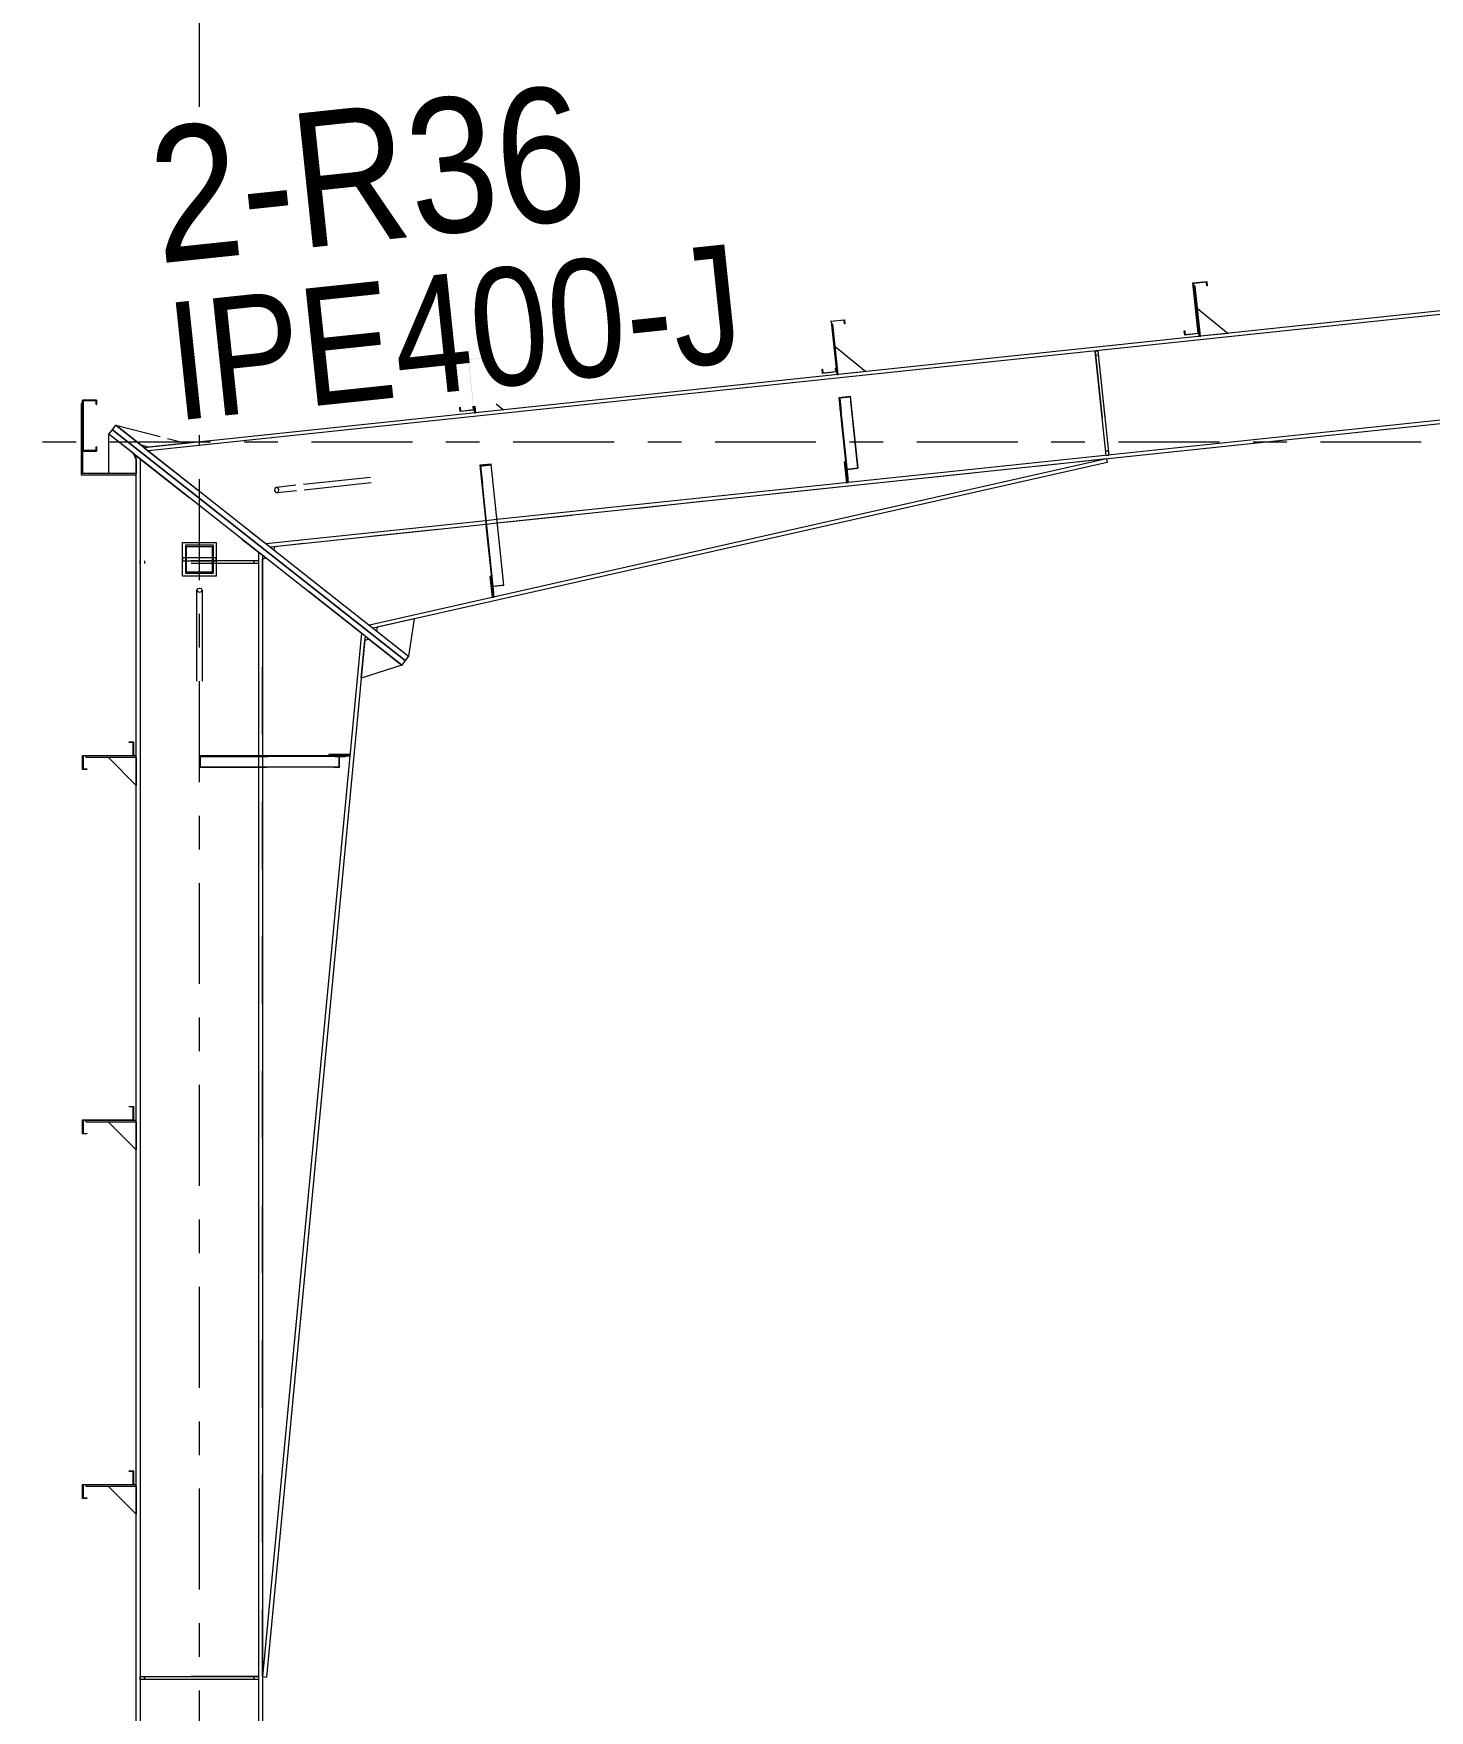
# Model space of a CAD drawing. Header units: millimetres. Extents: x -49 to 773, y -73 to 501.
# Drawn here: x 11.73 to 53.24, y 54.17 to 104.01 of the extents above; entities that cross this region are included whole.
import ezdxf

# ---------------------------------------------------------------- set-up
doc = ezdxf.new("R2010")
doc.units = ezdxf.units.MM
for name, pattern in [('XKITLINE00', [0]), ('XKITLINE02', [4, 2, -2]), ('XKITLINE03', [6, 3, -1, 1, -1])]:
    doc.linetypes.add(name, pattern=pattern)
for name, color, linetype, lineweight in [('Part', 2, 'Continuous', 0), ('PartMark', 7, 'Continuous', 0), ('S-grid', 1, 'Continuous', 0)]:
    doc.layers.add(name, color=color, linetype=linetype, lineweight=lineweight)
doc.styles.add('ARIAL', font='ARIAL.TTF')

# ---------------------------------------------------------------- blocks, each defined once
blk = doc.blocks.new('*A16')
at = {"layer": 'Part'}
blk.add_hatch(color=3, dxfattribs=at).paths.add_polyline_path([(16.675, 82.208), (16.675, 82.542), (17.28, 82.542), (17.28, 82.525), (16.705, 82.525), (16.705, 82.208)], flags=17)
blk = doc.blocks.new('*A17')
at = {"layer": 'Part'}
blk.add_hatch(color=3, dxfattribs=at).paths.add_polyline_path([(25.008, 91.183), (25.34, 91.218), (25.342, 91.191), (25.028, 91.158), (25.082, 90.637), (25.066, 90.635)], flags=17)
blk = doc.blocks.new('*A18')
at = {"layer": 'Part'}
blk.add_hatch(color=3, dxfattribs=at).paths.add_polyline_path([(35.689, 93.195), (36.021, 93.23), (36.023, 93.209), (35.708, 93.175), (35.75, 92.777), (35.734, 92.775)], flags=17)
blk = doc.blocks.new('*A21')
at = {"layer": 'Part'}
blk.add_hatch(color=3, dxfattribs=at).paths.add_polyline_path([(14.583, 82.943), (14.583, 82.958), (14.708, 82.958), (14.708, 82.542), (13.207, 82.542), (13.207, 82.155), (13.317, 82.155), (13.317, 82.14), (13.192, 82.14), (13.192, 82.557), (14.693, 82.557), (14.693, 82.943)], flags=17)
blk = doc.blocks.new('*A22')
at = {"layer": 'Part'}
blk.add_hatch(color=3, dxfattribs=at).paths.add_polyline_path([(14.583, 82.943), (14.583, 82.958), (14.708, 82.958), (14.708, 82.542), (13.207, 82.542), (13.207, 82.155), (13.317, 82.155), (13.317, 82.14), (13.192, 82.14), (13.192, 82.557), (14.693, 82.557), (14.693, 82.943)], flags=17)
blk = doc.blocks.new('*A23')
at = {"layer": 'Part'}
blk.add_hatch(color=3, dxfattribs=at).paths.add_polyline_path([(14.583, 72.11), (14.583, 72.125), (14.708, 72.125), (14.708, 71.708), (13.207, 71.708), (13.207, 71.322), (13.317, 71.322), (13.317, 71.307), (13.192, 71.307), (13.192, 71.723), (14.693, 71.723), (14.693, 72.11)], flags=17)
blk = doc.blocks.new('*A24')
at = {"layer": 'Part'}
blk.add_hatch(color=3, dxfattribs=at).paths.add_polyline_path([(14.583, 72.11), (14.583, 72.125), (14.708, 72.125), (14.708, 71.708), (13.207, 71.708), (13.207, 71.322), (13.317, 71.322), (13.317, 71.307), (13.192, 71.307), (13.192, 71.723), (14.693, 71.723), (14.693, 72.11)], flags=17)
blk = doc.blocks.new('*A27')
at = {"layer": 'Part'}
blk.add_hatch(color=3, dxfattribs=at).paths.add_polyline_path([(14.583, 61.277), (14.583, 61.292), (14.708, 61.292), (14.708, 60.875), (13.207, 60.875), (13.207, 60.488), (13.317, 60.488), (13.317, 60.473), (13.192, 60.473), (13.192, 60.89), (14.693, 60.89), (14.693, 61.277)], flags=17)
blk = doc.blocks.new('*A28')
at = {"layer": 'Part'}
blk.add_hatch(color=3, dxfattribs=at).paths.add_polyline_path([(14.583, 61.277), (14.583, 61.292), (14.708, 61.292), (14.708, 60.875), (13.207, 60.875), (13.207, 60.488), (13.317, 60.488), (13.317, 60.473), (13.192, 60.473), (13.192, 60.89), (14.693, 60.89), (14.693, 61.277)], flags=17)
blk = doc.blocks.new('*A30')
at = {"layer": 'Part'}
blk.add_hatch(color=3, dxfattribs=at).paths.add_polyline_path([(13.192, 91.601), (13.192, 93.117), (13.608, 93.117), (13.608, 92.992), (13.593, 92.992), (13.593, 93.102), (13.207, 93.102), (13.207, 91.616), (13.593, 91.616), (13.593, 91.726), (13.608, 91.726), (13.608, 91.601)], flags=17)
blk = doc.blocks.new('*A31')
at = {"layer": 'Part'}
blk.add_hatch(color=3, dxfattribs=at).paths.add_polyline_path([(24.661, 94.327), (25.076, 94.371), (25.089, 94.247), (25.074, 94.245), (25.062, 94.354), (24.678, 94.314), (24.835, 92.82), (24.421, 92.777), (24.408, 92.901), (24.423, 92.903), (24.434, 92.793), (24.819, 92.834)], flags=17)
blk = doc.blocks.new('*A32')
at = {"layer": 'Part'}
blk.add_hatch(color=3, dxfattribs=at).paths.add_polyline_path([(24.661, 94.327), (25.076, 94.371), (25.089, 94.247), (25.074, 94.245), (25.062, 94.354), (24.678, 94.314), (24.835, 92.82), (24.421, 92.777), (24.408, 92.901), (24.423, 92.903), (24.434, 92.793), (24.819, 92.834)], flags=17)
blk = doc.blocks.new('*A33')
at = {"layer": 'Part'}
blk.add_hatch(color=3, dxfattribs=at).paths.add_polyline_path([(35.435, 95.463), (35.849, 95.507), (35.862, 95.383), (35.848, 95.381), (35.836, 95.491), (35.451, 95.45), (35.609, 93.957), (35.195, 93.913), (35.181, 94.037), (35.196, 94.039), (35.208, 93.93), (35.592, 93.97)], flags=17)
blk = doc.blocks.new('*A34')
at = {"layer": 'Part'}
blk.add_hatch(color=3, dxfattribs=at).paths.add_polyline_path([(35.435, 95.463), (35.849, 95.507), (35.862, 95.383), (35.848, 95.381), (35.836, 95.491), (35.451, 95.45), (35.609, 93.957), (35.195, 93.913), (35.181, 94.037), (35.196, 94.039), (35.208, 93.93), (35.592, 93.97)], flags=17)
blk = doc.blocks.new('*A35')
at = {"layer": 'Part'}
blk.add_hatch(color=3, dxfattribs=at).paths.add_polyline_path([(46.209, 96.6), (46.623, 96.644), (46.636, 96.519), (46.621, 96.518), (46.61, 96.627), (46.225, 96.587), (46.383, 95.093), (45.968, 95.049), (45.955, 95.174), (45.97, 95.175), (45.982, 95.066), (46.366, 95.106)], flags=17)
blk = doc.blocks.new('*A36')
at = {"layer": 'Part'}
blk.add_hatch(color=3, dxfattribs=at).paths.add_polyline_path([(46.209, 96.6), (46.623, 96.644), (46.636, 96.519), (46.621, 96.518), (46.61, 96.627), (46.225, 96.587), (46.383, 95.093), (45.968, 95.049), (45.955, 95.174), (45.97, 95.175), (45.982, 95.066), (46.366, 95.106)], flags=17)
blk = doc.blocks.new('*A402')
at = {"layer": 'S-grid', "color": 1, "linetype": 'XKITLINE03', "lineweight": 0}
blk.add_line((-10, 91.875), (438.813, 91.875), dxfattribs=at)
blk = doc.blocks.new('*A449')
at = {"layer": 'S-grid', "color": 1, "linetype": 'XKITLINE03', "lineweight": 0}
for p, q in [((16.667, 101.83), (16.667, 137.352)), ((16.667, -8.237), (16.667, 92.076))]:
    blk.add_line(p, q, dxfattribs=at)
blk = doc.blocks.new('*A450')
at = {"layer": 'Part', "color": 2, "linetype": 'XKITLINE00', "lineweight": 0}
for p, q in [((114.119, 102.154), (15.029, 91.702)), ((114.13, 102.046), (15.151, 91.606)), ((111.371, 98.621), (25.514, 89.565)), ((111.382, 98.513), (25.525, 89.458)), ((25.182, 89.53), (18.657, 88.842)), ((25.194, 89.423), (18.779, 88.746))]:
    blk.add_line(p, q, dxfattribs=at)
at = {"layer": 'Part', "color": 7, "linetype": 'XKITLINE02', "lineweight": 0}
for p, q in [((15.029, 91.702), (18.779, 88.746)), ((25.514, 89.565), (25.182, 89.53)), ((25.525, 89.458), (25.194, 89.423))]:
    blk.add_line(p, q, dxfattribs=at)
blk = doc.blocks.new('*A505')
at = {"layer": 'Part', "color": 2, "linetype": 'XKITLINE00', "lineweight": 0}
for p, q in [((14.792, 16.833), (14.792, 91.465)), ((14.908, 91.373), (14.908, 16.833)), ((18.425, 88.601), (18.425, 82.542)), ((18.542, 88.509), (18.542, 82.542)), ((18.425, 82.208), (18.425, 16.833)), ((18.542, 82.208), (18.542, 16.833))]:
    blk.add_line(p, q, dxfattribs=at)
at = {"layer": 'Part', "color": 7, "linetype": 'XKITLINE02', "lineweight": 0}
for p, q in [((14.792, 91.465), (18.542, 88.509)), ((18.425, 82.542), (18.425, 82.208)), ((18.542, 82.542), (18.542, 82.208))]:
    blk.add_line(p, q, dxfattribs=at)
blk = doc.blocks.new('*A506')
at = {"layer": 'Part', "color": 7, "linetype": 'XKITLINE02', "lineweight": 0}
for p, q in [((17.083, 88.802), (16.25, 88.802)), ((16.25, 88.802), (16.25, 87.969)), ((16.283, 88.002), (16.283, 88.769)), ((16.283, 88.769), (17.05, 88.769)), ((17.05, 88.769), (17.05, 88.002)), ((17.083, 87.969), (17.083, 88.802)), ((16.25, 87.969), (17.083, 87.969)), ((17.05, 88.002), (16.283, 88.002))]:
    blk.add_line(p, q, dxfattribs=at)
blk = doc.blocks.new('*A507')
at = {"layer": 'Part', "color": 7, "linetype": 'XKITLINE02', "lineweight": 0}
for p, q in [((43.641, 91.368), (18.902, 88.759)), ((18.876, 88.67), (21.834, 86.338))]:
    blk.add_line(p, q, dxfattribs=at)
at = {"layer": 'Part', "color": 2, "linetype": 'XKITLINE00', "lineweight": 0}
for p, q in [((43.641, 91.368), (21.724, 86.424)), ((43.665, 91.263), (21.834, 86.338)), ((43.641, 91.368), (43.665, 91.263)), ((18.902, 88.759), (18.876, 88.67))]:
    blk.add_line(p, q, dxfattribs=at)
blk = doc.blocks.new('*A508')
at = {"layer": 'Part', "color": 7, "linetype": 'XKITLINE02', "lineweight": 0}
for p, q in [((21.008, 82.542), (16.675, 82.542)), ((16.705, 82.525), (21.008, 82.525)), ((20.824, 82.208), (20.824, 82.542)), ((20.833, 82.208), (20.833, 82.525)), ((21.008, 82.525), (21.008, 82.542)), ((16.675, 82.208), (20.833, 82.208))]:
    blk.add_line(p, q, dxfattribs=at)
blk = doc.blocks.new('*A509')
at = {"layer": 'Part', "color": 2, "linetype": 'XKITLINE00', "lineweight": 0}
for p, q in [((14.082, 92.237), (14.185, 92.368)), ((22.786, 85.375), (14.082, 92.237)), ((14.185, 92.368), (22.889, 85.506)), ((22.889, 85.506), (22.786, 85.375))]:
    blk.add_line(p, q, dxfattribs=at)
blk = doc.blocks.new('*A510')
at = {"layer": 'Part', "color": 2, "linetype": 'XKITLINE00', "lineweight": 0}
for p, q in [((13.979, 92.106), (14.082, 92.237)), ((14.082, 92.237), (22.786, 85.375)), ((22.683, 85.244), (13.979, 92.106)), ((22.786, 85.375), (22.683, 85.244))]:
    blk.add_line(p, q, dxfattribs=at)
blk = doc.blocks.new('*A511')
at = {"layer": 'Part', "color": 7, "linetype": 'XKITLINE02', "lineweight": 0}
for p, q in [((25.719, 87.617), (25.34, 91.218)), ((25.408, 87.391), (25.008, 91.183)), ((25.425, 87.393), (25.028, 91.158)), ((25.387, 87.592), (25.718, 87.627)), ((25.405, 87.583), (25.719, 87.617)), ((25.408, 87.391), (25.425, 87.393))]:
    blk.add_line(p, q, dxfattribs=at)
blk = doc.blocks.new('*A512')
at = {"layer": 'Part', "color": 7, "linetype": 'XKITLINE02', "lineweight": 0}
for p, q in [((25.356, 87.88), (25.315, 87.876)), ((25.315, 87.876), (25.381, 87.254)), ((25.422, 87.259), (25.356, 87.88)), ((25.367, 87.379), (25.409, 87.383)), ((25.381, 87.254), (25.422, 87.259))]:
    blk.add_line(p, q, dxfattribs=at)
blk = doc.blocks.new('*A513')
at = {"layer": 'Part', "color": 7, "linetype": 'XKITLINE02', "lineweight": 0}
for p, q in [((24.823, 92.936), (24.835, 92.82)), ((24.844, 92.738), (24.886, 92.742))]:
    blk.add_line(p, q, dxfattribs=at)
at = {"layer": 'Part', "color": 2, "linetype": 'XKITLINE00', "lineweight": 0}
for p, q in [((24.835, 92.82), (24.844, 92.738)), ((24.886, 92.742), (24.865, 92.941))]:
    blk.add_line(p, q, dxfattribs=at)
blk = doc.blocks.new('*A514')
at = {"layer": 'Part', "color": 2, "linetype": 'XKITLINE00', "lineweight": 0}
for p, q in [((25.315, 87.876), (25.356, 87.88)), ((25.381, 87.254), (25.315, 87.876)), ((25.378, 87.677), (25.422, 87.259)), ((25.422, 87.259), (25.381, 87.254))]:
    blk.add_line(p, q, dxfattribs=at)
at = {"layer": 'Part', "color": 7, "linetype": 'XKITLINE02', "lineweight": 0}
for p, q in [((25.356, 87.88), (25.378, 87.677)), ((25.367, 87.379), (25.409, 87.383))]:
    blk.add_line(p, q, dxfattribs=at)
blk = doc.blocks.new('*A515')
at = {"layer": 'Part', "color": 7, "linetype": 'XKITLINE02', "lineweight": 0}
for p, q in [((24.886, 92.742), (24.865, 92.941)), ((25.714, 92.829), (24.886, 92.742))]:
    blk.add_line(p, q, dxfattribs=at)
at = {"layer": 'Part', "color": 2, "linetype": 'XKITLINE00', "lineweight": 0}
blk.add_line((25.494, 93.007), (25.714, 92.829), dxfattribs=at)
blk = doc.blocks.new('*A516')
at = {"layer": 'Part', "color": 7, "linetype": 'XKITLINE02', "lineweight": 0}
for p, q in [((21.142, 82.583), (20.517, 82.583)), ((20.517, 82.583), (20.517, 82.542)), ((20.517, 82.542), (21.142, 82.542)), ((21.017, 82.542), (21.017, 82.583)), ((21.142, 82.542), (21.142, 82.583))]:
    blk.add_line(p, q, dxfattribs=at)
blk = doc.blocks.new('*A517')
at = {"layer": 'Part', "color": 2, "linetype": 'XKITLINE00', "lineweight": 0}
for p, q in [((20.517, 82.583), (20.517, 82.542)), ((21.142, 82.583), (20.517, 82.583)), ((21.14, 82.542), (20.703, 82.542)), ((21.142, 82.583), (21.142, 82.557))]:
    blk.add_line(p, q, dxfattribs=at)
at = {"layer": 'Part', "color": 7, "linetype": 'XKITLINE02', "lineweight": 0}
for p, q in [((20.703, 82.542), (20.517, 82.542)), ((21.017, 82.542), (21.017, 82.583)), ((21.142, 82.542), (21.14, 82.542)), ((21.142, 82.542), (21.14, 82.542)), ((21.142, 82.557), (21.142, 82.542))]:
    blk.add_line(p, q, dxfattribs=at)
blk = doc.blocks.new('*A518')
at = {"layer": 'Part', "color": 7, "linetype": 'XKITLINE02', "lineweight": 0}
for p, q in [((16.167, 88.885), (17.167, 88.885)), ((16.167, 87.885), (16.167, 88.885)), ((17.167, 88.885), (17.167, 87.885)), ((17.167, 87.885), (16.167, 87.885))]:
    blk.add_line(p, q, dxfattribs=at)
blk = doc.blocks.new('*A519')
at = {"layer": 'Part', "color": 7, "linetype": 'XKITLINE02', "lineweight": 0}
for p, q in [((16.167, 88.427), (16.167, 88.344)), ((17.167, 88.427), (16.167, 88.427)), ((16.167, 88.344), (17.167, 88.344)), ((17.167, 88.344), (17.167, 88.427))]:
    blk.add_line(p, q, dxfattribs=at)
blk = doc.blocks.new('*A520')
at = {"layer": 'Part', "color": 7, "linetype": 'XKITLINE02', "lineweight": 0}
for p, q in [((18.425, 88.344), (14.908, 88.344)), ((14.908, 88.26), (14.908, 88.344)), ((18.425, 88.26), (14.908, 88.26)), ((15.033, 88.344), (15.033, 88.26)), ((18.3, 88.26), (18.3, 88.344)), ((18.425, 88.344), (18.425, 88.26))]:
    blk.add_line(p, q, dxfattribs=at)
blk = doc.blocks.new('*A521')
at = {"layer": 'Part', "color": 7, "linetype": 'XKITLINE02', "lineweight": 0}
for p, q in [((21.477, 84.857), (21.584, 85.977)), ((21.694, 86.024), (22.683, 85.244))]:
    blk.add_line(p, q, dxfattribs=at)
at = {"layer": 'Part', "color": 2, "linetype": 'XKITLINE00', "lineweight": 0}
for p, q in [((21.584, 85.977), (21.694, 86.024)), ((22.683, 85.244), (21.477, 84.857))]:
    blk.add_line(p, q, dxfattribs=at)
blk = doc.blocks.new('*A522')
at = {"layer": 'Part', "color": 2, "linetype": 'XKITLINE00', "lineweight": 0}
for p, q in [((21.956, 86.366), (21.932, 86.261)), ((23.053, 86.613), (22.889, 85.506))]:
    blk.add_line(p, q, dxfattribs=at)
at = {"layer": 'Part', "color": 7, "linetype": 'XKITLINE02', "lineweight": 0}
for p, q in [((21.932, 86.261), (22.889, 85.506)), ((23.053, 86.613), (21.956, 86.366))]:
    blk.add_line(p, q, dxfattribs=at)
blk = doc.blocks.new('*A523')
at = {"layer": 'Part', "color": 2, "linetype": 'XKITLINE00', "lineweight": 0}
blk.add_line((35.572, 94.707), (36.488, 93.966), dxfattribs=at)
at = {"layer": 'Part', "color": 7, "linetype": 'XKITLINE02', "lineweight": 0}
for p, q in [((35.659, 93.878), (35.572, 94.707)), ((36.488, 93.966), (35.659, 93.878))]:
    blk.add_line(p, q, dxfattribs=at)
blk = doc.blocks.new('*A524')
at = {"layer": 'Part', "color": 2, "linetype": 'XKITLINE00', "lineweight": 0}
for p, q in [((35.849, 91.284), (35.89, 91.288)), ((35.915, 90.662), (35.849, 91.284)), ((35.918, 91.029), (35.956, 90.667))]:
    blk.add_line(p, q, dxfattribs=at)
at = {"layer": 'Part', "color": 7, "linetype": 'XKITLINE02', "lineweight": 0}
for p, q in [((35.89, 91.288), (35.918, 91.029)), ((35.901, 90.787), (35.943, 90.791)), ((35.956, 90.667), (35.915, 90.662))]:
    blk.add_line(p, q, dxfattribs=at)
blk = doc.blocks.new('*A525')
at = {"layer": 'Part', "color": 2, "linetype": 'XKITLINE00', "lineweight": 0}
for p, q in [((35.502, 95.37), (35.46, 95.366)), ((35.659, 93.878), (35.502, 95.37)), ((35.609, 93.957), (35.618, 93.874))]:
    blk.add_line(p, q, dxfattribs=at)
at = {"layer": 'Part', "color": 7, "linetype": 'XKITLINE02', "lineweight": 0}
for p, q in [((35.46, 95.366), (35.609, 93.957)), ((35.618, 93.874), (35.659, 93.878))]:
    blk.add_line(p, q, dxfattribs=at)
blk = doc.blocks.new('*A526')
at = {"layer": 'Part', "color": 7, "linetype": 'XKITLINE02', "lineweight": 0}
for p, q in [((35.89, 91.288), (35.849, 91.284)), ((35.849, 91.284), (35.915, 90.662)), ((35.956, 90.667), (35.89, 91.288)), ((35.901, 90.787), (35.943, 90.791)), ((35.915, 90.662), (35.956, 90.667))]:
    blk.add_line(p, q, dxfattribs=at)
blk = doc.blocks.new('*A527')
at = {"layer": 'Part', "color": 7, "linetype": 'XKITLINE02', "lineweight": 0}
for p, q in [((36.247, 91.09), (36.021, 93.23)), ((35.941, 90.806), (35.689, 93.195)), ((35.958, 90.808), (35.708, 93.175)), ((35.914, 91.068), (36.245, 91.103)), ((35.932, 91.057), (36.247, 91.09)), ((35.941, 90.806), (35.958, 90.808))]:
    blk.add_line(p, q, dxfattribs=at)
blk = doc.blocks.new('*A528')
at = {"layer": 'Part', "color": 2, "linetype": 'XKITLINE00', "lineweight": 0}
blk.add_line((46.345, 95.843), (47.261, 95.102), dxfattribs=at)
at = {"layer": 'Part', "color": 7, "linetype": 'XKITLINE02', "lineweight": 0}
for p, q in [((46.433, 95.015), (46.345, 95.843)), ((47.261, 95.102), (46.433, 95.015))]:
    blk.add_line(p, q, dxfattribs=at)
blk = doc.blocks.new('*A529')
at = {"layer": 'Part', "color": 2, "linetype": 'XKITLINE00', "lineweight": 0}
for p, q in [((46.275, 96.506), (46.234, 96.502)), ((46.433, 95.015), (46.275, 96.506)), ((46.383, 95.093), (46.391, 95.01))]:
    blk.add_line(p, q, dxfattribs=at)
at = {"layer": 'Part', "color": 7, "linetype": 'XKITLINE02', "lineweight": 0}
for p, q in [((46.234, 96.502), (46.383, 95.093)), ((46.391, 95.01), (46.433, 95.015))]:
    blk.add_line(p, q, dxfattribs=at)
blk = doc.blocks.new('*A530')
at = {"layer": 'Part', "color": 7, "linetype": 'XKITLINE02', "lineweight": 0}
for p, q in [((43.303, 94.576), (43.386, 94.584)), ((43.303, 94.576), (43.63, 91.476)), ((43.316, 94.451), (43.399, 94.46)), ((43.386, 94.584), (43.713, 91.485)), ((43.7, 91.609), (43.617, 91.6)), ((43.713, 91.485), (43.63, 91.476))]:
    blk.add_line(p, q, dxfattribs=at)
blk = doc.blocks.new('*A531')
at = {"layer": 'Part', "color": 7, "linetype": 'XKITLINE02', "lineweight": 0}
for p, q in [((43.303, 94.576), (43.386, 94.584)), ((43.316, 94.451), (43.399, 94.46)), ((43.617, 91.6), (43.7, 91.609)), ((43.63, 91.476), (43.713, 91.485))]:
    blk.add_line(p, q, dxfattribs=at)
at = {"layer": 'Part', "color": 2, "linetype": 'XKITLINE00', "lineweight": 0}
for p, q in [((43.63, 91.476), (43.303, 94.576)), ((43.386, 94.584), (43.713, 91.485))]:
    blk.add_line(p, q, dxfattribs=at)
blk = doc.blocks.new('*A544')
at = {"layer": 'Part', "color": 2, "linetype": 'XKITLINE00', "lineweight": 0}
for p, q in [((16.675, 82.208), (16.675, 82.542)), ((20.703, 82.542), (16.675, 82.542)), ((21.008, 82.525), (16.705, 82.525)), ((16.705, 82.208), (16.705, 82.525)), ((17.28, 82.542), (17.28, 82.525)), ((20.833, 82.208), (20.833, 82.525)), ((21.008, 82.542), (21.008, 82.525)), ((20.833, 82.208), (16.675, 82.208))]:
    blk.add_line(p, q, dxfattribs=at)
at = {"layer": 'Part', "color": 7, "linetype": 'XKITLINE02', "lineweight": 0}
for p, q in [((20.703, 82.542), (21.008, 82.542)), ((20.824, 82.208), (20.824, 82.542))]:
    blk.add_line(p, q, dxfattribs=at)
blk = doc.blocks.new('*A545')
at = {"layer": 'Part', "color": 2, "linetype": 'XKITLINE00', "lineweight": 0}
for p, q in [((25.34, 91.218), (25.008, 91.183)), ((25.719, 87.617), (25.34, 91.218)), ((25.008, 91.183), (25.378, 87.677)), ((25.028, 91.158), (25.342, 91.191)), ((25.028, 91.158), (25.082, 90.637)), ((25.082, 90.637), (25.066, 90.635)), ((25.425, 87.393), (25.082, 90.637)), ((25.405, 87.583), (25.719, 87.617)), ((25.408, 87.391), (25.425, 87.393))]:
    blk.add_line(p, q, dxfattribs=at)
at = {"layer": 'Part', "color": 7, "linetype": 'XKITLINE02', "lineweight": 0}
for p, q in [((25.378, 87.677), (25.408, 87.391)), ((25.387, 87.592), (25.718, 87.627))]:
    blk.add_line(p, q, dxfattribs=at)
blk = doc.blocks.new('*A546')
at = {"layer": 'Part', "color": 2, "linetype": 'XKITLINE00', "lineweight": 0}
for p, q in [((35.689, 93.195), (36.021, 93.23)), ((36.023, 93.209), (35.708, 93.175)), ((36.021, 93.23), (36.247, 91.09)), ((35.734, 92.775), (35.689, 93.195)), ((35.708, 93.175), (35.75, 92.777)), ((35.75, 92.777), (35.734, 92.775)), ((35.734, 92.775), (35.918, 91.029)), ((35.958, 90.808), (35.75, 92.777)), ((35.932, 91.057), (36.247, 91.09)), ((35.941, 90.806), (35.958, 90.808))]:
    blk.add_line(p, q, dxfattribs=at)
at = {"layer": 'Part', "color": 7, "linetype": 'XKITLINE02', "lineweight": 0}
for p, q in [((35.914, 91.068), (36.245, 91.103)), ((35.918, 91.029), (35.941, 90.806))]:
    blk.add_line(p, q, dxfattribs=at)
blk = doc.blocks.new('*A555')
at = {"layer": 'Part', "color": 2, "linetype": 'XKITLINE00', "lineweight": 0}
for p, q in [((16.608, 87.507), (16.583, 87.468)), ((16.583, 87.468), (16.583, 86.761)), ((16.583, 87.468), (16.608, 87.429)), ((16.667, 87.523), (16.608, 87.507)), ((16.608, 87.429), (16.667, 87.413)), ((16.726, 87.507), (16.667, 87.523)), ((16.667, 87.413), (16.726, 87.429)), ((16.75, 87.468), (16.726, 87.507)), ((16.726, 87.429), (16.75, 87.468)), ((16.75, 87.468), (16.75, 86.761))]:
    blk.add_line(p, q, dxfattribs=at)
at = {"layer": 'Part', "color": 7, "linetype": 'XKITLINE02', "lineweight": 0}
for p, q in [((16.583, 86.761), (16.583, 83.415)), ((16.75, 86.761), (16.75, 83.415))]:
    blk.add_line(p, q, dxfattribs=at)
blk = doc.blocks.new('*A556')
at = {"layer": 'Part', "color": 2, "linetype": 'XKITLINE00', "lineweight": 0}
for p, q in [((14.583, 82.958), (14.708, 82.958)), ((14.583, 82.943), (14.583, 82.958)), ((14.693, 82.943), (14.583, 82.943)), ((14.693, 82.557), (14.693, 82.943)), ((14.708, 82.958), (14.708, 82.542)), ((13.192, 82.14), (13.192, 82.557)), ((13.192, 82.557), (14.693, 82.557)), ((14.708, 82.542), (13.207, 82.542)), ((13.207, 82.542), (13.207, 82.155)), ((13.317, 82.14), (13.192, 82.14)), ((13.207, 82.155), (13.317, 82.155)), ((13.317, 82.155), (13.317, 82.14))]:
    blk.add_line(p, q, dxfattribs=at)
blk = doc.blocks.new('*A557')
at = {"layer": 'Part', "color": 2, "linetype": 'XKITLINE00', "lineweight": 0}
for p, q in [((14.583, 82.958), (14.708, 82.958)), ((14.583, 82.943), (14.583, 82.958)), ((14.693, 82.943), (14.583, 82.943)), ((14.693, 82.557), (14.693, 82.943)), ((14.708, 82.958), (14.708, 82.542)), ((13.192, 82.14), (13.192, 82.557)), ((13.192, 82.557), (14.693, 82.557)), ((14.708, 82.542), (13.207, 82.542)), ((13.207, 82.542), (13.207, 82.155)), ((13.317, 82.14), (13.192, 82.14)), ((13.207, 82.155), (13.317, 82.155)), ((13.317, 82.155), (13.317, 82.14))]:
    blk.add_line(p, q, dxfattribs=at)
blk = doc.blocks.new('*A558')
at = {"layer": 'Part', "color": 2, "linetype": 'XKITLINE00', "lineweight": 0}
for p, q in [((14.583, 72.125), (14.708, 72.125)), ((14.583, 72.11), (14.583, 72.125)), ((14.693, 72.11), (14.583, 72.11)), ((14.693, 71.723), (14.693, 72.11)), ((14.708, 72.125), (14.708, 71.708)), ((13.192, 71.307), (13.192, 71.723)), ((13.192, 71.723), (14.693, 71.723)), ((13.317, 71.307), (13.192, 71.307)), ((14.708, 71.708), (13.207, 71.708)), ((13.207, 71.708), (13.207, 71.322)), ((13.207, 71.322), (13.317, 71.322)), ((13.317, 71.322), (13.317, 71.307))]:
    blk.add_line(p, q, dxfattribs=at)
blk = doc.blocks.new('*A559')
at = {"layer": 'Part', "color": 2, "linetype": 'XKITLINE00', "lineweight": 0}
for p, q in [((14.583, 72.125), (14.708, 72.125)), ((14.583, 72.11), (14.583, 72.125)), ((14.693, 72.11), (14.583, 72.11)), ((14.693, 71.723), (14.693, 72.11)), ((14.708, 72.125), (14.708, 71.708)), ((13.192, 71.307), (13.192, 71.723)), ((13.192, 71.723), (14.693, 71.723)), ((13.317, 71.307), (13.192, 71.307)), ((14.708, 71.708), (13.207, 71.708)), ((13.207, 71.708), (13.207, 71.322)), ((13.207, 71.322), (13.317, 71.322)), ((13.317, 71.322), (13.317, 71.307))]:
    blk.add_line(p, q, dxfattribs=at)
blk = doc.blocks.new('*A562')
at = {"layer": 'Part', "color": 2, "linetype": 'XKITLINE00', "lineweight": 0}
for p, q in [((13.192, 60.473), (13.192, 60.89)), ((13.192, 60.89), (14.693, 60.89)), ((14.708, 60.875), (13.207, 60.875)), ((13.207, 60.875), (13.207, 60.488)), ((14.583, 61.292), (14.708, 61.292)), ((14.583, 61.277), (14.583, 61.292)), ((14.693, 61.277), (14.583, 61.277)), ((14.693, 60.89), (14.693, 61.277)), ((14.708, 61.292), (14.708, 60.875)), ((13.317, 60.473), (13.192, 60.473)), ((13.207, 60.488), (13.317, 60.488)), ((13.317, 60.488), (13.317, 60.473))]:
    blk.add_line(p, q, dxfattribs=at)
blk = doc.blocks.new('*A563')
at = {"layer": 'Part', "color": 2, "linetype": 'XKITLINE00', "lineweight": 0}
for p, q in [((13.192, 60.473), (13.192, 60.89)), ((13.192, 60.89), (14.693, 60.89)), ((14.708, 60.875), (13.207, 60.875)), ((13.207, 60.875), (13.207, 60.488)), ((14.583, 61.292), (14.708, 61.292)), ((14.583, 61.277), (14.583, 61.292)), ((14.693, 61.277), (14.583, 61.277)), ((14.693, 60.89), (14.693, 61.277)), ((14.708, 61.292), (14.708, 60.875)), ((13.317, 60.473), (13.192, 60.473)), ((13.207, 60.488), (13.317, 60.488)), ((13.317, 60.488), (13.317, 60.473))]:
    blk.add_line(p, q, dxfattribs=at)
blk = doc.blocks.new('*A565')
at = {"layer": 'Part', "color": 2, "linetype": 'XKITLINE00', "lineweight": 0}
blk.add_line((14.792, 60), (13.958, 60.833), dxfattribs=at)
at = {"layer": 'Part', "color": 7, "linetype": 'XKITLINE02', "lineweight": 0}
for p, q in [((13.958, 60.833), (14.792, 60.833)), ((14.792, 60.833), (14.792, 60))]:
    blk.add_line(p, q, dxfattribs=at)
blk = doc.blocks.new('*A566')
at = {"layer": 'Part', "color": 2, "linetype": 'XKITLINE00', "lineweight": 0}
for p, q in [((13.292, 71.708), (13.292, 71.667)), ((13.292, 71.667), (14.792, 71.667)), ((14.792, 71.708), (14.708, 71.708))]:
    blk.add_line(p, q, dxfattribs=at)
at = {"layer": 'Part', "color": 7, "linetype": 'XKITLINE02', "lineweight": 0}
for p, q in [((14.708, 71.708), (13.292, 71.708)), ((14.792, 71.667), (14.792, 71.708))]:
    blk.add_line(p, q, dxfattribs=at)
blk = doc.blocks.new('*A567')
at = {"layer": 'Part', "color": 2, "linetype": 'XKITLINE00', "lineweight": 0}
blk.add_line((14.792, 70.833), (13.958, 71.667), dxfattribs=at)
at = {"layer": 'Part', "color": 7, "linetype": 'XKITLINE02', "lineweight": 0}
for p, q in [((13.958, 71.667), (14.792, 71.667)), ((14.792, 71.667), (14.792, 70.833))]:
    blk.add_line(p, q, dxfattribs=at)
blk = doc.blocks.new('*A570')
at = {"layer": 'Part', "color": 2, "linetype": 'XKITLINE00', "lineweight": 0}
for p, q in [((13.292, 60.875), (13.292, 60.833)), ((13.292, 60.833), (14.792, 60.833)), ((14.792, 60.875), (14.708, 60.875))]:
    blk.add_line(p, q, dxfattribs=at)
at = {"layer": 'Part', "color": 7, "linetype": 'XKITLINE02', "lineweight": 0}
for p, q in [((14.708, 60.875), (13.292, 60.875)), ((14.792, 60.833), (14.792, 60.875))]:
    blk.add_line(p, q, dxfattribs=at)
blk = doc.blocks.new('*A571')
at = {"layer": 'Part', "color": 2, "linetype": 'XKITLINE00', "lineweight": 0}
for p, q in [((14.908, 55.175), (18.425, 55.175)), ((18.425, 55.092), (14.908, 55.092))]:
    blk.add_line(p, q, dxfattribs=at)
at = {"layer": 'Part', "color": 7, "linetype": 'XKITLINE02', "lineweight": 0}
for p, q in [((14.908, 55.092), (14.908, 55.175)), ((15.033, 55.092), (15.033, 55.175)), ((18.3, 55.092), (18.3, 55.175)), ((18.425, 55.175), (18.425, 55.092))]:
    blk.add_line(p, q, dxfattribs=at)
blk = doc.blocks.new('*A572')
at = {"layer": 'Part', "color": 7, "linetype": 'XKITLINE02', "lineweight": 0}
for p, q in [((18.425, 55.175), (14.908, 55.175)), ((14.908, 55.092), (14.908, 55.175)), ((18.425, 55.092), (14.908, 55.092)), ((15.033, 55.175), (15.033, 55.092)), ((18.3, 55.092), (18.3, 55.175)), ((18.425, 55.175), (18.425, 55.092))]:
    blk.add_line(p, q, dxfattribs=at)
blk = doc.blocks.new('*A574')
at = {"layer": 'Part', "color": 7, "linetype": 'XKITLINE02', "lineweight": 0}
for p, q in [((13.192, 93.117), (13.192, 91.601)), ((13.608, 93.117), (13.192, 93.117)), ((13.207, 91.616), (13.207, 93.102)), ((13.207, 93.102), (13.593, 93.102)), ((13.593, 93.102), (13.593, 92.992)), ((13.593, 92.992), (13.608, 92.992)), ((13.608, 92.992), (13.608, 93.117)), ((13.608, 91.726), (13.593, 91.726)), ((13.593, 91.726), (13.593, 91.616)), ((13.608, 91.601), (13.608, 91.726)), ((13.192, 91.601), (13.608, 91.601)), ((13.593, 91.616), (13.207, 91.616))]:
    blk.add_line(p, q, dxfattribs=at)
blk = doc.blocks.new('*A575')
at = {"layer": 'Part', "color": 2, "linetype": 'XKITLINE00', "lineweight": 0}
for p, q in [((13.979, 90.934), (13.979, 92.106)), ((14.694, 91.542), (14.792, 91.34))]:
    blk.add_line(p, q, dxfattribs=at)
at = {"layer": 'Part', "color": 7, "linetype": 'XKITLINE02', "lineweight": 0}
for p, q in [((14.694, 91.542), (13.979, 92.106)), ((14.792, 91.34), (14.792, 90.934)), ((14.792, 90.934), (13.979, 90.934))]:
    blk.add_line(p, q, dxfattribs=at)
blk = doc.blocks.new('*A576')
at = {"layer": 'Part', "color": 2, "linetype": 'XKITLINE00', "lineweight": 0}
for p, q in [((13.192, 93.017), (13.15, 93.017)), ((13.15, 93.017), (13.15, 90.934)), ((13.192, 91.601), (13.192, 90.934)), ((13.192, 90.934), (13.15, 90.934))]:
    blk.add_line(p, q, dxfattribs=at)
at = {"layer": 'Part', "color": 7, "linetype": 'XKITLINE02', "lineweight": 0}
blk.add_line((13.192, 91.601), (13.192, 93.017), dxfattribs=at)
blk = doc.blocks.new('*A577')
at = {"layer": 'Part', "color": 2, "linetype": 'XKITLINE00', "lineweight": 0}
for p, q in [((14.792, 90.934), (13.15, 90.934)), ((13.15, 90.934), (13.15, 90.892)), ((13.15, 90.892), (14.792, 90.892)), ((14.792, 90.892), (14.792, 90.934))]:
    blk.add_line(p, q, dxfattribs=at)
blk = doc.blocks.new('*A578')
at = {"layer": 'Part', "color": 2, "linetype": 'XKITLINE00', "lineweight": 0}
blk.add_line((14.792, 81.667), (13.958, 82.5), dxfattribs=at)
at = {"layer": 'Part', "color": 7, "linetype": 'XKITLINE02', "lineweight": 0}
for p, q in [((13.958, 82.5), (14.792, 82.5)), ((14.792, 82.5), (14.792, 81.667))]:
    blk.add_line(p, q, dxfattribs=at)
blk = doc.blocks.new('*A579')
at = {"layer": 'Part', "color": 2, "linetype": 'XKITLINE00', "lineweight": 0}
for p, q in [((13.292, 82.542), (13.292, 82.5)), ((13.292, 82.5), (14.792, 82.5)), ((14.792, 82.542), (14.708, 82.542))]:
    blk.add_line(p, q, dxfattribs=at)
at = {"layer": 'Part', "color": 7, "linetype": 'XKITLINE02', "lineweight": 0}
for p, q in [((14.708, 82.542), (13.292, 82.542)), ((14.792, 82.5), (14.792, 82.542))]:
    blk.add_line(p, q, dxfattribs=at)
blk = doc.blocks.new('*A580')
at = {"layer": 'Part', "color": 2, "linetype": 'XKITLINE00', "lineweight": 0}
for p, q in [((14.185, 92.368), (15.497, 92.032)), ((15.153, 91.715), (14.931, 91.78)), ((15.716, 91.976), (16.272, 91.833))]:
    blk.add_line(p, q, dxfattribs=at)
at = {"layer": 'Part', "color": 7, "linetype": 'XKITLINE02', "lineweight": 0}
for p, q in [((14.931, 91.78), (14.185, 92.368)), ((16.272, 91.833), (15.153, 91.715))]:
    blk.add_line(p, q, dxfattribs=at)
blk = doc.blocks.new('*A581')
at = {"layer": 'Part', "color": 2, "linetype": 'XKITLINE00', "lineweight": 0}
for p, q in [((13.192, 91.601), (13.192, 93.117)), ((13.192, 93.117), (13.608, 93.117)), ((13.593, 93.102), (13.207, 93.102)), ((13.207, 93.102), (13.207, 91.616)), ((13.593, 92.992), (13.593, 93.102)), ((13.608, 92.992), (13.593, 92.992)), ((13.608, 93.117), (13.608, 92.992)), ((13.593, 91.616), (13.593, 91.726)), ((13.593, 91.726), (13.608, 91.726)), ((13.608, 91.726), (13.608, 91.601)), ((13.608, 91.601), (13.192, 91.601)), ((13.207, 91.616), (13.593, 91.616))]:
    blk.add_line(p, q, dxfattribs=at)
blk = doc.blocks.new('*A582')
at = {"layer": 'Part', "color": 7, "linetype": 'XKITLINE02', "lineweight": 0}
for p, q in [((21.756, 90.82), (19.533, 90.585)), ((21.774, 90.654), (19.551, 90.42))]:
    blk.add_line(p, q, dxfattribs=at)
at = {"layer": 'Part', "color": 2, "linetype": 'XKITLINE00', "lineweight": 0}
for p, q in [((18.914, 90.495), (18.901, 90.435)), ((18.901, 90.435), (18.926, 90.378)), ((18.958, 90.525), (18.914, 90.495)), ((18.926, 90.378), (18.975, 90.359)), ((19.533, 90.585), (18.958, 90.525)), ((19.007, 90.505), (18.958, 90.525)), ((19.551, 90.42), (18.975, 90.359)), ((18.975, 90.359), (19.02, 90.388)), ((19.033, 90.449), (19.007, 90.505)), ((19.02, 90.388), (19.033, 90.449))]:
    blk.add_line(p, q, dxfattribs=at)
blk = doc.blocks.new('*A583')
at = {"layer": 'Part', "color": 2, "linetype": 'XKITLINE00', "lineweight": 0}
for p, q in [((24.408, 92.901), (24.423, 92.903)), ((24.409, 92.893), (24.408, 92.901)), ((24.421, 92.777), (24.409, 92.893)), ((24.835, 92.82), (24.421, 92.777)), ((24.423, 92.903), (24.424, 92.894)), ((24.424, 92.894), (24.434, 92.793)), ((24.434, 92.793), (24.819, 92.834)), ((24.819, 92.834), (24.808, 92.935)), ((24.823, 92.936), (24.835, 92.82))]:
    blk.add_line(p, q, dxfattribs=at)
blk = doc.blocks.new('*A584')
at = {"layer": 'Part', "color": 2, "linetype": 'XKITLINE00', "lineweight": 0}
for p, q in [((24.408, 92.901), (24.423, 92.903)), ((24.409, 92.893), (24.408, 92.901)), ((24.421, 92.777), (24.409, 92.893)), ((24.835, 92.82), (24.421, 92.777)), ((24.423, 92.903), (24.424, 92.894)), ((24.424, 92.894), (24.434, 92.793)), ((24.434, 92.793), (24.819, 92.834)), ((24.819, 92.834), (24.808, 92.935)), ((24.823, 92.936), (24.835, 92.82))]:
    blk.add_line(p, q, dxfattribs=at)
blk = doc.blocks.new('*A585')
at = {"layer": 'Part', "color": 2, "linetype": 'XKITLINE00', "lineweight": 0}
for p, q in [((18.638, 88.433), (18.542, 88.386)), ((21.487, 86.187), (18.542, 55.175)), ((21.596, 86.101), (18.658, 55.164)), ((18.542, 55.175), (18.658, 55.164))]:
    blk.add_line(p, q, dxfattribs=at)
at = {"layer": 'Part', "color": 7, "linetype": 'XKITLINE02', "lineweight": 0}
for p, q in [((18.542, 88.386), (18.638, 88.432)), ((18.542, 55.175), (18.542, 88.386)), ((18.638, 88.432), (18.64, 88.434)), ((18.64, 88.434), (18.638, 88.433)), ((21.596, 86.101), (18.638, 88.432)), ((21.487, 86.187), (18.64, 88.434))]:
    blk.add_line(p, q, dxfattribs=at)
blk = doc.blocks.new('*A590')
at = {"layer": 'Part', "color": 2, "linetype": 'XKITLINE00', "lineweight": 0}
for p, q in [((35.435, 95.463), (35.448, 95.465)), ((35.448, 95.465), (35.849, 95.507)), ((35.836, 95.491), (35.451, 95.45)), ((35.451, 95.45), (35.609, 93.957)), ((35.848, 95.381), (35.836, 95.491)), ((35.862, 95.383), (35.848, 95.381)), ((35.849, 95.507), (35.862, 95.383)), ((35.181, 94.037), (35.196, 94.039)), ((35.182, 94.029), (35.181, 94.037)), ((35.195, 93.913), (35.182, 94.029)), ((35.609, 93.957), (35.195, 93.913)), ((35.196, 94.039), (35.197, 94.031)), ((35.197, 94.031), (35.208, 93.93)), ((35.208, 93.93), (35.592, 93.97)), ((35.592, 93.97), (35.582, 94.071))]:
    blk.add_line(p, q, dxfattribs=at)
blk = doc.blocks.new('*A591')
at = {"layer": 'Part', "color": 2, "linetype": 'XKITLINE00', "lineweight": 0}
for p, q in [((35.435, 95.463), (35.448, 95.465)), ((35.448, 95.465), (35.849, 95.507)), ((35.836, 95.491), (35.451, 95.45)), ((35.451, 95.45), (35.609, 93.957)), ((35.848, 95.381), (35.836, 95.491)), ((35.862, 95.383), (35.848, 95.381)), ((35.849, 95.507), (35.862, 95.383)), ((35.181, 94.037), (35.196, 94.039)), ((35.182, 94.029), (35.181, 94.037)), ((35.195, 93.913), (35.182, 94.029)), ((35.609, 93.957), (35.195, 93.913)), ((35.196, 94.039), (35.197, 94.031)), ((35.197, 94.031), (35.208, 93.93)), ((35.208, 93.93), (35.592, 93.97)), ((35.592, 93.97), (35.582, 94.071))]:
    blk.add_line(p, q, dxfattribs=at)
blk = doc.blocks.new('*A592')
at = {"layer": 'Part', "color": 2, "linetype": 'XKITLINE00', "lineweight": 0}
for p, q in [((46.209, 96.6), (46.623, 96.644)), ((46.366, 95.106), (46.209, 96.6)), ((46.61, 96.627), (46.225, 96.587)), ((46.225, 96.587), (46.383, 95.093)), ((46.621, 96.518), (46.61, 96.627)), ((46.636, 96.519), (46.621, 96.518)), ((46.623, 96.644), (46.636, 96.519)), ((45.955, 95.174), (45.97, 95.175)), ((45.968, 95.049), (45.955, 95.174)), ((46.383, 95.093), (45.968, 95.049)), ((45.97, 95.175), (45.982, 95.066)), ((45.982, 95.066), (46.366, 95.106))]:
    blk.add_line(p, q, dxfattribs=at)
blk = doc.blocks.new('*A593')
at = {"layer": 'Part', "color": 2, "linetype": 'XKITLINE00', "lineweight": 0}
for p, q in [((46.209, 96.6), (46.623, 96.644)), ((46.366, 95.106), (46.209, 96.6)), ((46.61, 96.627), (46.225, 96.587)), ((46.225, 96.587), (46.383, 95.093)), ((46.621, 96.518), (46.61, 96.627)), ((46.636, 96.519), (46.621, 96.518)), ((46.623, 96.644), (46.636, 96.519)), ((45.955, 95.174), (45.97, 95.175)), ((45.968, 95.049), (45.955, 95.174)), ((46.383, 95.093), (45.968, 95.049)), ((45.97, 95.175), (45.982, 95.066)), ((45.982, 95.066), (46.366, 95.106))]:
    blk.add_line(p, q, dxfattribs=at)
blk = doc.blocks.new('*A1768')
at = {"layer": 'PartMark', "color": 3, "style": 'ARIAL', "width": 0.85}
blk.add_text('2-R36', height=4, rotation=6.0218, dxfattribs=at).set_placement((15.457, 97.177))
at = {"layer": 'PartMark', "color": 7, "style": 'ARIAL', "width": 0.85}
blk.add_text('IPE400-J', height=3.5, rotation=6.0218, dxfattribs=at).set_placement((15.95, 92.503))

msp = doc.modelspace()

# ---------------------------------------------------------------- block references
at = {"lineweight": 0}
for name in ['*A449', '*A1768', '*A450', '*A35', '*A36', '*A592', '*A593', '*A529', '*A528', '*A33', '*A34', '*A590', '*A591', '*A525', '*A523', '*A31', '*A32', '*A530', '*A531', '*A402', '*A18', '*A527', '*A546', '*A576', '*A30', '*A574', '*A581', '*A583', '*A584', '*A513', '*A515', '*A510', '*A509', '*A580', '*A575', '*A505', '*A507', '*A17', '*A511', '*A545', '*A524', '*A526', '*A577', '*A582', '*A518', '*A506', '*A520', '*A519', '*A585', '*A512', '*A514', '*A555', '*A522', '*A521', '*A21', '*A22', '*A556', '*A557', '*A579', '*A578', '*A16', '*A508', '*A544', '*A516', '*A517', '*A23', '*A24', '*A558', '*A559', '*A566', '*A567', '*A27', '*A28', '*A562', '*A563', '*A570', '*A565', '*A571', '*A572']:
    msp.add_blockref(name, (0, 0), dxfattribs=at)

doc.saveas('drawing.dxf')
